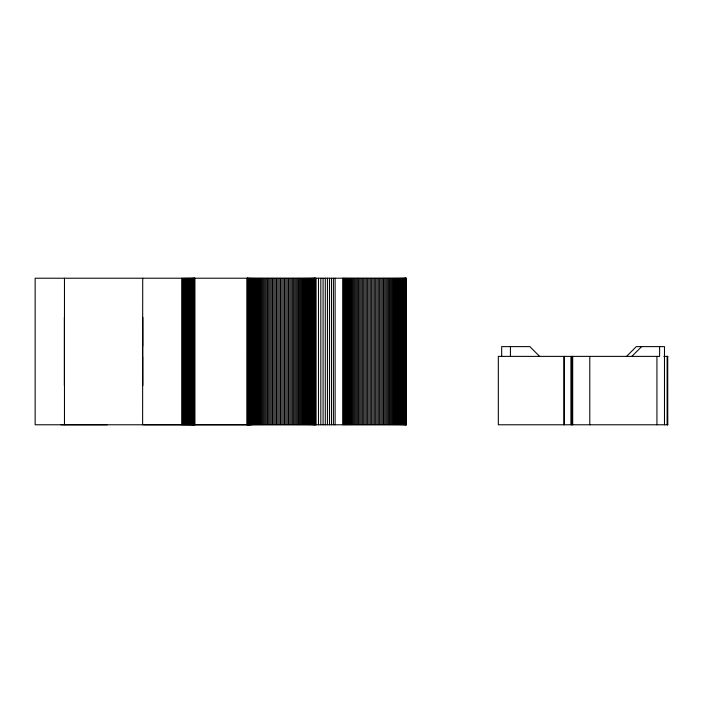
<?xml version="1.0" encoding="UTF-8"?>
<svg xmlns="http://www.w3.org/2000/svg" width="703" height="703" viewBox="0 0 703 703"><rect width="100%" height="100%" fill="white"/><g stroke="black" fill="none" stroke-linecap="round" stroke-linejoin="round"><path stroke-width="1.05" d="M626.54 356.386L636.312 346.614L664.484 346.614L664.484 424.779M631.856 356.386L641.628 346.614M663.781 356.386L667.841 356.386M107.164 424.779L35.15 424.779L35.15 278.221L406.272 278.221L406.229 424.779M143.482 424.779L251.542 424.779M60.976 424.779L406.272 424.779M667.841 424.779L498.322 424.779L498.322 356.386L659.607 356.386L659.607 346.614M539.623 356.386L529.851 346.614L501.678 346.614L501.678 356.386M142.7 346.148L142.665 317.299L142.665 385.701L142.621 356.852M667.709 356.386L667.771 424.779M667.393 356.386L667.393 424.779M667.252 356.386L667.252 424.779M656.936 356.386L656.936 424.779M589.791 356.386L589.791 424.779M572.69 356.386L572.69 424.779M572.462 356.386L572.462 424.779M571.381 356.386L571.381 424.779M571.073 356.386L571.073 424.779M564.342 356.386L564.342 424.779M563.903 356.386L563.903 424.779M510.44 346.614L510.44 356.386M406.088 278.221L406.132 424.779M405.983 278.221L405.983 424.779M405.78 278.221L405.78 424.779M405.534 278.221L405.534 424.779M405.227 278.221L405.227 424.779M404.866 278.221L404.866 424.779M404.462 278.221L404.462 424.779M404.005 278.221L404.005 424.779M403.504 278.221L403.504 424.779M402.942 278.221L402.942 424.779M402.344 278.221L402.344 424.779M401.694 278.221L401.694 424.779M401 278.221L401 424.779M400.262 278.221L400.262 424.779M399.48 278.221L399.48 424.779M398.654 278.221L398.654 424.779M397.793 278.221L397.793 424.779M396.887 278.221L396.887 424.779M395.938 278.221L395.938 424.779M394.963 278.221L394.963 424.779M393.944 278.221L393.944 424.779M392.898 278.221L392.898 424.779M391.817 278.221L391.817 424.779M390.701 278.221L390.701 424.779M389.567 278.221L389.567 424.779M388.399 278.221L388.399 424.779M387.204 278.221L387.204 424.779M385.991 278.221L385.991 424.779M384.752 278.221L384.752 424.779M383.495 278.221L383.495 424.779M382.221 278.221L382.221 424.779M380.929 278.221L380.929 424.779M379.629 278.221L379.629 424.779M378.311 278.221L378.311 424.779M376.984 278.221L376.984 424.779M375.657 278.221L375.657 424.779M374.312 278.221L374.312 424.779M372.977 278.221L372.977 424.779M371.632 278.221L371.632 424.779M370.288 278.221L370.288 424.779M368.952 278.221L368.952 424.779M367.616 278.221L367.616 424.779M366.289 278.221L366.289 424.779M364.971 278.221L364.971 424.779M363.662 278.221L363.662 424.779M362.361 278.221L362.361 424.779M361.087 278.221L361.087 424.779M359.822 278.221L359.822 424.779M358.583 278.221L358.583 424.779M357.352 278.221L357.352 424.779M356.157 278.221L356.157 424.779M354.98 278.221L354.98 424.779M353.829 278.221L353.829 424.779M352.704 278.221L352.704 424.779M351.614 278.221L351.614 424.779M350.56 278.221L350.56 424.779M349.532 278.221L349.532 424.779M348.539 278.221L348.539 424.779M347.581 278.221L347.581 424.779M346.667 278.221L346.667 424.779M345.788 278.221L345.788 424.779M344.945 278.221L344.945 424.779M344.154 278.221L344.154 424.779M343.398 278.221L343.398 424.779M342.818 278.221L342.818 424.779M335.111 278.221L335.111 424.779M333.389 278.221L333.389 424.779M331.473 278.221L331.473 424.779M329.487 278.221L329.487 424.779M327.422 278.221L327.422 424.779M325.287 278.221L325.287 424.779M323.081 278.221L323.081 424.779M320.814 278.221L320.814 424.779M318.485 278.221L318.485 424.779M316.104 278.221L316.104 424.779M315.348 278.221L315.296 424.779M315.19 278.221L315.19 424.779M315.032 278.221L315.032 424.779M314.821 278.221L314.821 424.779M314.557 278.221L314.557 424.779M314.25 278.221L314.25 424.779M313.881 278.221L313.881 424.779M313.468 278.221L313.468 424.779M313.002 278.221L313.002 424.779M312.484 278.221L312.484 424.779M311.921 278.221L311.921 424.779M311.315 278.221L311.315 424.779M310.656 278.221L310.656 424.779M309.961 278.221L309.961 424.779M309.215 278.221L309.215 424.779M308.424 278.221L308.424 424.779M307.589 278.221L307.589 424.779M306.719 278.221L306.719 424.779M305.805 278.221L305.805 424.779M304.856 278.221L304.856 424.779M303.872 278.221L303.872 424.779M302.852 278.221L302.852 424.779M301.798 278.221L301.798 424.779M300.708 278.221L300.708 424.779M299.592 278.221L299.592 424.779M298.45 278.221L298.45 424.779M297.272 278.221L297.272 424.779M296.077 278.221L296.077 424.779M294.856 278.221L294.856 424.779M293.617 278.221L293.617 424.779M292.36 278.221L292.36 424.779M291.086 278.221L291.086 424.779M289.794 278.221L289.794 424.779M288.485 278.221L288.485 424.779M287.167 278.221L287.167 424.779M285.84 278.221L285.84 424.779M284.504 278.221L284.504 424.779M283.168 278.221L283.168 424.779M281.824 278.221L281.824 424.779M280.479 278.221L280.479 424.779M279.144 278.221L279.144 424.779M277.799 278.221L277.799 424.779M276.472 278.221L276.472 424.779M275.145 278.221L275.145 424.779M273.827 278.221L273.827 424.779M272.518 278.221L272.518 424.779M271.226 278.221L271.226 424.779M269.952 278.221L269.952 424.779M268.687 278.221L268.687 424.779M267.448 278.221L267.448 424.779M266.226 278.221L266.226 424.779M265.031 278.221L265.031 424.779M263.862 278.221L263.862 424.779M262.72 278.221L262.72 424.779M261.604 278.221L261.604 424.779M260.514 278.221L260.514 424.779M259.46 278.221L259.46 424.779M258.44 278.221L258.44 424.779M257.447 278.221L257.447 424.779M256.498 278.221L256.498 424.779M255.593 278.221L255.593 424.779M254.714 278.221L254.714 424.779M253.888 278.221L253.888 424.779M253.098 278.221L253.098 424.779M252.351 278.221L252.351 424.779M251.648 278.221L251.648 424.779M250.997 278.221L250.997 424.779M250.382 278.221L250.382 424.779M249.82 278.221L249.82 424.779M249.31 278.221L249.31 424.779M248.844 278.221L248.844 424.779M248.431 278.221L248.431 424.779M248.062 278.221L248.062 424.779M247.746 278.221L247.746 424.779M247.491 278.221L247.482 424.779M247.28 278.221L247.28 424.779M247.122 278.221L247.122 424.779M194.793 278.221L194.793 424.779M194.617 278.221L194.617 424.779M194.406 278.221L194.406 424.779M194.142 278.221L194.142 424.779M193.852 278.221L193.852 424.779M193.518 278.221L193.518 424.779M193.14 278.221L193.14 424.779M192.736 278.221L192.736 424.779M192.288 278.221L192.288 424.779M191.805 278.221L191.805 424.779M191.278 278.221L191.278 424.779M190.724 278.221L190.724 424.779M190.135 278.221L190.135 424.779M189.52 278.221L189.52 424.779M188.861 278.221L188.861 424.779M188.176 278.221L188.176 424.779M187.464 278.221L187.464 424.779M186.726 278.221L186.726 424.779M185.952 278.221L185.952 424.779M185.153 278.221L185.153 424.779M184.327 278.221L184.327 424.779M183.483 278.221L183.483 424.779M182.613 278.221L182.613 424.779M181.726 278.221L181.726 424.779M142.718 278.221L142.63 424.779M64.465 278.221L64.465 424.779M64.386 317.299L64.386 385.701"/></g></svg>
